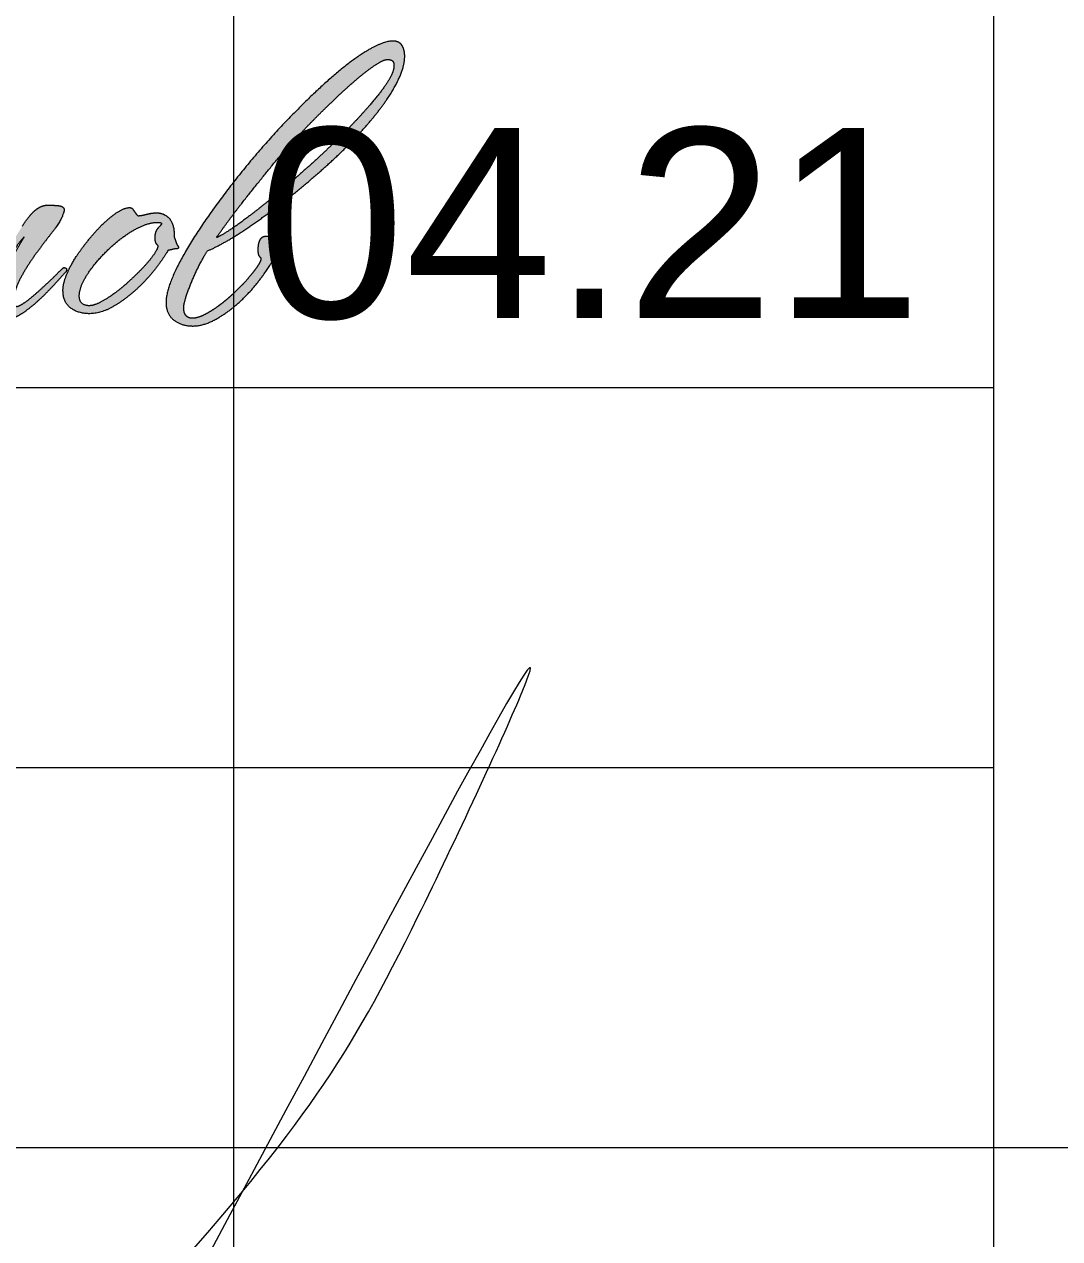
# Model space of a CAD drawing. Header units: metres. Extents: x 34 to 166, y -166 to -111.
# Drawn here: x 49.092 to 50.454, y -159.114 to -157.516 of the extents above; entities that cross this region are included whole.
import ezdxf

# ---------------------------------------------------------------- set-up
doc = ezdxf.new("R2010")
doc.units = ezdxf.units.M
doc.header["$MEASUREMENT"] = 0
doc.styles.add('GOST 2.304', font='CS_Gost2304.shx')

# ---------------------------------------------------------------- blocks, each defined once
blk = doc.blocks.new('*U216')
at = {"color": 7, "linetype": 'Continuous', "lineweight": 13}
for p, q in [((1.0128, -14.498), (1.0128, -19.998)), ((2.0128, -14.498), (2.0128, -19.998)), ((2.0128, -18.498), (14.0128, -18.498))]:
    blk.add_line(p, q, dxfattribs=at)
at = {"color": 7, "linetype": 'Continuous', "lineweight": 0}
for p, q in [((-4.4872, -17.498), (2.0128, -17.498)), ((-4.4872, -17.998), (2.0128, -17.998)), ((-4.4872, -18.498), (2.0128, -18.498))]:
    blk.add_line(p, q, dxfattribs=at)
blk = doc.blocks.new('*U36')
at = {"linetype": 'Continuous', "lineweight": 0}
h = blk.add_hatch(color=5, dxfattribs=at)
edge = h.paths.add_edge_path()
edge.add_spline(control_points=[(0.5578, -0.0108), (0.5606, -0.0104), (0.5629, -0.0098), (0.5653, -0.0092), (0.5665, -0.0092)], knot_values=[0, 0, 0, 0.5, 0.5, 1, 1, 1], degree=2, periodic=0)
edge.add_spline(control_points=[(0.5665, -0.0092), (0.5713, -0.0084), (0.5685, -0.0052), (0.5677, -0.0044), (0.5667, -0.0017), (0.5657, 0.0011), (0.5645, 0.0043)], knot_values=[0, 0, 0, 0.333333, 0.333333, 0.666667, 0.666667, 1, 1, 1], degree=2, periodic=0)
edge.add_spline(control_points=[(0.5645, 0.0043), (0.5645, 0.0051), (0.5647, 0.0057), (0.5649, 0.0063), (0.5649, 0.0071), (0.5649, 0.0127), (0.5625, 0.0159), (0.5602, 0.019), (0.5526, 0.019), (0.547, 0.019), (0.5448, 0.0149), (0.5427, 0.0107), (0.5427, 0.0039), (0.5427, -0.0013), (0.544, -0.003), (0.5454, -0.0048), (0.5462, -0.0056)], knot_values=[0, 0, 0, 0.125, 0.125, 0.25, 0.25, 0.375, 0.375, 0.5, 0.5, 0.625, 0.625, 0.75, 0.75, 0.875, 0.875, 1, 1, 1], degree=2, periodic=0)
edge.add_spline(control_points=[(0.5462, -0.0056), (0.5462, -0.0088), (0.5421, -0.015), (0.5379, -0.0211), (0.5313, -0.0287), (0.5247, -0.0363), (0.5164, -0.0442), (0.508, -0.0522), (0.4995, -0.0585), (0.4909, -0.0649), (0.4828, -0.0691), (0.4746, -0.0733), (0.4687, -0.0733), (0.4643, -0.0733), (0.4617, -0.0703), (0.4591, -0.0673), (0.4591, -0.0617), (0.4591, -0.057), (0.4623, -0.0474), (0.4655, -0.0379), (0.4698, -0.0279), (0.4742, -0.018), (0.4788, -0.0094), (0.4834, -0.0009), (0.4858, 0.0027)], knot_values=[0, 0, 0, 0.083333, 0.083333, 0.166667, 0.166667, 0.25, 0.25, 0.333333, 0.333333, 0.416667, 0.416667, 0.5, 0.5, 0.583333, 0.583333, 0.666667, 0.666667, 0.75, 0.75, 0.833333, 0.833333, 0.916667, 0.916667, 1, 1, 1], degree=2, periodic=0)
edge.add_spline(control_points=[(0.4858, 0.0027), (0.4973, 0.0075), (0.5134, 0.0172), (0.5295, 0.0269), (0.5476, 0.0401), (0.5657, 0.0532), (0.5852, 0.0689), (0.6047, 0.0846), (0.623, 0.1013), (0.6405, 0.1172), (0.656, 0.1339), (0.6715, 0.1506), (0.6831, 0.1663), (0.6946, 0.182), (0.7014, 0.1963), (0.7082, 0.2106), (0.7082, 0.2222)], knot_values=[0, 0, 0, 0.125, 0.125, 0.25, 0.25, 0.375, 0.375, 0.5, 0.5, 0.625, 0.625, 0.75, 0.75, 0.875, 0.875, 1, 1, 1], degree=2, periodic=0)
edge.add_spline(control_points=[(0.7082, 0.2222), (0.7082, 0.2301), (0.705, 0.2347), (0.7018, 0.2393), (0.695, 0.2393), (0.6843, 0.2393), (0.6674, 0.2293), (0.6505, 0.2194), (0.6306, 0.2025), (0.6107, 0.1856), (0.5886, 0.1633), (0.5665, 0.1411), (0.5452, 0.1166), (0.524, 0.0922), (0.5049, 0.0667), (0.4858, 0.0413), (0.471, 0.0182), (0.4563, -0.0049), (0.4478, -0.0239), (0.4392, -0.043), (0.4392, -0.0554), (0.4392, -0.0685), (0.4478, -0.0752), (0.4563, -0.082), (0.4691, -0.082), (0.4814, -0.082), (0.4945, -0.0748), (0.5076, -0.0677), (0.5198, -0.0569), (0.5319, -0.0462), (0.5419, -0.0337), (0.5518, -0.0211), (0.5578, -0.0108)], knot_values=[0, 0, 0, 0.0625, 0.0625, 0.125, 0.125, 0.1875, 0.1875, 0.25, 0.25, 0.3125, 0.3125, 0.375, 0.375, 0.4375, 0.4375, 0.5, 0.5, 0.5625, 0.5625, 0.625, 0.625, 0.6875, 0.6875, 0.75, 0.75, 0.8125, 0.8125, 0.875, 0.875, 0.9375, 0.9375, 1, 1, 1], degree=2, periodic=0)
edge = h.paths.add_edge_path(flags=16)
edge.add_spline(control_points=[(0.496, 0.0176), (0.5123, 0.0411), (0.531, 0.0645), (0.5497, 0.088), (0.5664, 0.1083), (0.5724, 0.1154), (0.5827, 0.1266), (0.5931, 0.1377), (0.605, 0.1499), (0.6169, 0.162), (0.6299, 0.1743), (0.6428, 0.1867), (0.6543, 0.1964), (0.6659, 0.2062), (0.675, 0.2123), (0.6842, 0.2185), (0.6889, 0.2185), (0.6925, 0.2185), (0.6943, 0.2171), (0.6961, 0.2157), (0.6961, 0.2113)], knot_values=[0, 0, 0, 0.1, 0.1, 0.2, 0.2, 0.3, 0.3, 0.4, 0.4, 0.5, 0.5, 0.6, 0.6, 0.7, 0.7, 0.8, 0.8, 0.9, 0.9, 1, 1, 1], degree=2, periodic=0)
edge.add_spline(control_points=[(0.6961, 0.2113), (0.6961, 0.2046), (0.6893, 0.1938), (0.6826, 0.1831), (0.671, 0.1696), (0.6595, 0.156), (0.6446, 0.1407), (0.6297, 0.1254), (0.613, 0.1099), (0.5954, 0.0936), (0.5777, 0.0784), (0.56, 0.0633), (0.5443, 0.0508), (0.5286, 0.0383), (0.5159, 0.0295), (0.5031, 0.0208), (0.496, 0.0176)], knot_values=[0, 0, 0, 0.125, 0.125, 0.25, 0.25, 0.375, 0.375, 0.5, 0.5, 0.625, 0.625, 0.75, 0.75, 0.875, 0.875, 1, 1, 1], degree=2, periodic=0)
h = blk.add_hatch(color=5, dxfattribs=at)
edge = h.paths.add_edge_path()
edge.add_line((0.1897, -0.0449), (0.1897, -0.0434))
edge.add_spline(control_points=[(0.1897, -0.0434), (0.1881, -0.039), (0.1855, -0.038), (0.1829, -0.037), (0.1801, -0.0374), (0.1718, -0.0378), (0.168, -0.0438), (0.1642, -0.0498), (0.1648, -0.0565), (0.1654, -0.0633), (0.1704, -0.0689), (0.1753, -0.0745), (0.1853, -0.0745), (0.1972, -0.0737), (0.2076, -0.0674), (0.2179, -0.0612), (0.2271, -0.0523), (0.2362, -0.0433), (0.2438, -0.0326), (0.2513, -0.0218), (0.2579, -0.0119), (0.2645, -0.0019), (0.2697, 0.0062), (0.2749, 0.0144), (0.2793, 0.0183)], knot_values=[0, 0, 0, 0.083333, 0.083333, 0.166667, 0.166667, 0.25, 0.25, 0.333333, 0.333333, 0.416667, 0.416667, 0.5, 0.5, 0.583333, 0.583333, 0.666667, 0.666667, 0.75, 0.75, 0.833333, 0.833333, 0.916667, 0.916667, 1, 1, 1], degree=2, periodic=0)
edge.add_spline(control_points=[(0.2793, 0.0183), (0.2781, 0.0164), (0.2729, 0.0076), (0.2677, -0.0011), (0.2623, -0.0127), (0.2569, -0.0242), (0.2529, -0.0371), (0.2489, -0.0501), (0.2497, -0.0608)], knot_values=[0, 0, 0, 0.25, 0.25, 0.5, 0.5, 0.75, 0.75, 1, 1, 1], degree=2, periodic=0)
edge.add_spline(control_points=[(0.2497, -0.0608), (0.2493, -0.0708), (0.2531, -0.0735), (0.2569, -0.0761), (0.2637, -0.0741), (0.2721, -0.0717), (0.2808, -0.0652), (0.2896, -0.0588), (0.2979, -0.0509), (0.3063, -0.0429), (0.3137, -0.0348), (0.321, -0.0266), (0.3266, -0.0206)], knot_values=[0, 0, 0, 0.166667, 0.166667, 0.333333, 0.333333, 0.5, 0.5, 0.666667, 0.666667, 0.833333, 0.833333, 1, 1, 1], degree=2, periodic=0)
edge.add_spline(control_points=[(0.3266, -0.0206), (0.3278, -0.0175), (0.3262, -0.0167), (0.3246, -0.0159), (0.3234, -0.0163)], knot_values=[0, 0, 0, 0.5, 0.5, 1, 1, 1], degree=2, periodic=0)
edge.add_spline(control_points=[(0.3234, -0.0163), (0.3206, -0.019), (0.3137, -0.0258), (0.3067, -0.0326), (0.2989, -0.0397), (0.2912, -0.0469), (0.2834, -0.0529), (0.2757, -0.0588), (0.2713, -0.06)], knot_values=[0, 0, 0, 0.25, 0.25, 0.5, 0.5, 0.75, 0.75, 1, 1, 1], degree=2, periodic=0)
edge.add_spline(control_points=[(0.2713, -0.06), (0.2657, -0.0592), (0.2669, -0.0549)], knot_values=[0, 0, 0, 1, 1, 1], degree=2, periodic=0)
edge.add_spline(control_points=[(0.2669, -0.0549), (0.2681, -0.0405), (0.2761, -0.0262), (0.284, -0.0119), (0.2938, 0.0012), (0.3035, 0.0144), (0.3121, 0.0253), (0.3206, 0.0363), (0.323, 0.0438), (0.3254, 0.0498), (0.3234, 0.0516), (0.3214, 0.0534), (0.3174, 0.0538), (0.3119, 0.0542), (0.3075, 0.0544), (0.3031, 0.0546), (0.2985, 0.0528), (0.294, 0.051), (0.2888, 0.0458), (0.2836, 0.0406), (0.2773, 0.0307)], knot_values=[0, 0, 0, 0.1, 0.1, 0.2, 0.2, 0.3, 0.3, 0.4, 0.4, 0.5, 0.5, 0.6, 0.6, 0.7, 0.7, 0.8, 0.8, 0.9, 0.9, 1, 1, 1], degree=2, periodic=0)
edge.add_spline(control_points=[(0.2773, 0.0307), (0.2677, 0.0156), (0.2575, -0.0007), (0.2474, -0.0171), (0.2374, -0.0308), (0.2275, -0.0445), (0.2175, -0.0533), (0.2076, -0.062), (0.1976, -0.0624), (0.1932, -0.0624), (0.1905, -0.0592), (0.1877, -0.0561), (0.1897, -0.0449)], knot_values=[0, 0, 0, 0.166667, 0.166667, 0.333333, 0.333333, 0.5, 0.5, 0.666667, 0.666667, 0.833333, 0.833333, 1, 1, 1], degree=2, periodic=0)
h = blk.add_hatch(color=5, dxfattribs=at)
edge = h.paths.add_edge_path()
edge.add_line((0.4483, 0.0185), (0.4483, 0.0209))
edge.add_spline(control_points=[(0.4483, 0.0209), (0.4483, 0.034), (0.4423, 0.0398), (0.4364, 0.0456), (0.4288, 0.0456), (0.4236, 0.0456), (0.4173, 0.044), (0.4109, 0.0424), (0.4081, 0.0424), (0.4069, 0.0424), (0.4059, 0.0438), (0.4049, 0.0452), (0.4037, 0.0469), (0.4025, 0.0487), (0.4014, 0.0501), (0.4002, 0.0515), (0.3982, 0.0515), (0.3926, 0.0515), (0.385, 0.0467), (0.3775, 0.042), (0.3691, 0.034), (0.3608, 0.0261), (0.3526, 0.0161), (0.3445, 0.0062), (0.3377, -0.0041), (0.3309, -0.0145), (0.327, -0.0244), (0.323, -0.0343), (0.323, -0.0419), (0.323, -0.055), (0.3315, -0.0616), (0.3401, -0.0681), (0.3528, -0.0681), (0.3651, -0.0681), (0.3783, -0.0608), (0.3914, -0.0534), (0.4035, -0.0427), (0.4157, -0.032), (0.4256, -0.0194), (0.4356, -0.0069), (0.4415, 0.0034)], knot_values=[0, 0, 0, 0.05, 0.05, 0.1, 0.1, 0.15, 0.15, 0.2, 0.2, 0.25, 0.25, 0.3, 0.3, 0.35, 0.35, 0.4, 0.4, 0.45, 0.45, 0.5, 0.5, 0.55, 0.55, 0.6, 0.6, 0.65, 0.65, 0.7, 0.7, 0.75, 0.75, 0.8, 0.8, 0.85, 0.85, 0.9, 0.9, 0.95, 0.95, 1, 1, 1], degree=2, periodic=0)
edge.add_spline(control_points=[(0.4415, 0.0034), (0.4443, 0.0038), (0.4467, 0.0044), (0.4491, 0.005), (0.4503, 0.005), (0.4551, 0.005), (0.4523, 0.0086)], knot_values=[0, 0, 0, 0.333333, 0.333333, 0.666667, 0.666667, 1, 1, 1], degree=2, periodic=0)
edge.add_spline(control_points=[(0.4523, 0.0086), (0.4515, 0.0094), (0.4505, 0.0124), (0.4495, 0.0153), (0.4483, 0.0185)], knot_values=[0, 0, 0, 0.5, 0.5, 1, 1, 1], degree=2, periodic=0)
edge = h.paths.add_edge_path(flags=16)
edge.add_spline(control_points=[(0.4301, 0.0086), (0.4301, 0.0055), (0.4259, -0.0007), (0.4217, -0.0069), (0.4148, -0.0145), (0.4078, -0.022), (0.3992, -0.03), (0.3907, -0.038), (0.3821, -0.0444), (0.3736, -0.0507), (0.3658, -0.0549), (0.3581, -0.0591), (0.3525, -0.0591), (0.3414, -0.0591), (0.3414, -0.0479), (0.3414, -0.0416), (0.3455, -0.0328), (0.3497, -0.024), (0.3569, -0.0149), (0.364, -0.0057), (0.3732, 0.0033), (0.3823, 0.0122), (0.3921, 0.0192), (0.4018, 0.0262), (0.4118, 0.0306), (0.4217, 0.0349), (0.4301, 0.0349), (0.4341, 0.0349), (0.4341, 0.0333)], knot_values=[0, 0, 0, 0.071429, 0.071429, 0.142857, 0.142857, 0.214286, 0.214286, 0.285714, 0.285714, 0.357143, 0.357143, 0.428571, 0.428571, 0.5, 0.5, 0.571429, 0.571429, 0.642857, 0.642857, 0.714286, 0.714286, 0.785714, 0.785714, 0.857143, 0.857143, 0.928571, 0.928571, 1, 1, 1], degree=2, periodic=0)
edge.add_spline(control_points=[(0.4341, 0.0333), (0.4341, 0.0325), (0.4303, 0.0286), (0.4265, 0.0246), (0.4265, 0.0178), (0.4265, 0.0126), (0.4279, 0.011), (0.4293, 0.0094), (0.4301, 0.0086)], knot_values=[0, 0, 0, 0.25, 0.25, 0.5, 0.5, 0.75, 0.75, 1, 1, 1], degree=2, periodic=0)
at = {"color": 5, "linetype": 'Continuous', "lineweight": 0, "flags": 128}
blk.add_lwpolyline([(0.4483, 0.0209), (0.4483, 0.0185)], dxfattribs=at)
at = {"color": 5, "linetype": 'Continuous', "lineweight": 0}
for points, knots in [([(0.7082, 0.2222), (0.7082, 0.2106), (0.7014, 0.1963), (0.6946, 0.182), (0.6831, 0.1663), (0.6715, 0.1506), (0.656, 0.1339), (0.6405, 0.1172), (0.623, 0.1013), (0.6047, 0.0846), (0.5852, 0.0689), (0.5657, 0.0532), (0.5476, 0.0401), (0.5295, 0.0269), (0.5134, 0.0172), (0.4973, 0.0075), (0.4858, 0.0027), (0.4834, -0.0009), (0.4788, -0.0094), (0.4742, -0.018), (0.4698, -0.0279), (0.4655, -0.0379), (0.4623, -0.0474), (0.4591, -0.057), (0.4591, -0.0617), (0.4591, -0.0673), (0.4617, -0.0703), (0.4643, -0.0733), (0.4687, -0.0733), (0.4746, -0.0733), (0.4828, -0.0691), (0.4909, -0.0649), (0.4995, -0.0585), (0.508, -0.0522), (0.5164, -0.0442), (0.5247, -0.0363), (0.5313, -0.0287), (0.5379, -0.0211), (0.5421, -0.015), (0.5462, -0.0088), (0.5462, -0.0056), (0.5454, -0.0048), (0.544, -0.003), (0.5427, -0.0013), (0.5427, 0.0039), (0.5427, 0.0107), (0.5448, 0.0149), (0.547, 0.019), (0.5526, 0.019), (0.5602, 0.019), (0.5625, 0.0159), (0.5649, 0.0127), (0.5649, 0.0071), (0.5649, 0.0063), (0.5647, 0.0057), (0.5645, 0.0051), (0.5645, 0.0043), (0.5657, 0.0011), (0.5667, -0.0017), (0.5677, -0.0044), (0.5685, -0.0052), (0.5713, -0.0084), (0.5665, -0.0092), (0.5653, -0.0092), (0.5629, -0.0098), (0.5606, -0.0104), (0.5578, -0.0108), (0.5518, -0.0211), (0.5419, -0.0337), (0.5319, -0.0462), (0.5198, -0.0569), (0.5076, -0.0677), (0.4945, -0.0748), (0.4814, -0.082), (0.4691, -0.082), (0.4563, -0.082), (0.4478, -0.0752), (0.4392, -0.0685), (0.4392, -0.0554), (0.4392, -0.043), (0.4478, -0.0239), (0.4563, -0.0049), (0.471, 0.0182), (0.4858, 0.0413), (0.5049, 0.0667), (0.524, 0.0922), (0.5452, 0.1166), (0.5665, 0.1411), (0.5886, 0.1633), (0.6107, 0.1856), (0.6306, 0.2025), (0.6505, 0.2194), (0.6674, 0.2293), (0.6843, 0.2393), (0.695, 0.2393), (0.7018, 0.2393), (0.705, 0.2347), (0.7082, 0.2301), (0.7082, 0.2222)], [0, 0, 0, 0.020408, 0.020408, 0.040816, 0.040816, 0.061224, 0.061224, 0.081633, 0.081633, 0.102041, 0.102041, 0.122449, 0.122449, 0.142857, 0.142857, 0.163265, 0.163265, 0.183673, 0.183673, 0.204082, 0.204082, 0.22449, 0.22449, 0.244898, 0.244898, 0.265306, 0.265306, 0.285714, 0.285714, 0.306122, 0.306122, 0.326531, 0.326531, 0.346939, 0.346939, 0.367347, 0.367347, 0.387755, 0.387755, 0.408163, 0.408163, 0.428571, 0.428571, 0.44898, 0.44898, 0.469388, 0.469388, 0.489796, 0.489796, 0.510204, 0.510204, 0.530612, 0.530612, 0.55102, 0.55102, 0.571429, 0.571429, 0.591837, 0.591837, 0.612245, 0.612245, 0.632653, 0.632653, 0.653061, 0.653061, 0.673469, 0.673469, 0.693878, 0.693878, 0.714286, 0.714286, 0.734694, 0.734694, 0.755102, 0.755102, 0.77551, 0.77551, 0.795918, 0.795918, 0.816327, 0.816327, 0.836735, 0.836735, 0.857143, 0.857143, 0.877551, 0.877551, 0.897959, 0.897959, 0.918367, 0.918367, 0.938776, 0.938776, 0.959184, 0.959184, 0.979592, 0.979592, 1, 1, 1]), ([(0.6961, 0.2113), (0.6961, 0.2157), (0.6943, 0.2171), (0.6925, 0.2185), (0.6889, 0.2185), (0.6842, 0.2185), (0.675, 0.2123), (0.6659, 0.2062), (0.6543, 0.1964), (0.6428, 0.1867), (0.6299, 0.1743), (0.6169, 0.162), (0.605, 0.1499), (0.5931, 0.1377), (0.5827, 0.1266), (0.5724, 0.1154), (0.5664, 0.1083), (0.5497, 0.088), (0.531, 0.0645), (0.5123, 0.0411), (0.496, 0.0176), (0.5031, 0.0208), (0.5159, 0.0295), (0.5286, 0.0383), (0.5443, 0.0508), (0.56, 0.0633), (0.5777, 0.0784), (0.5954, 0.0936), (0.613, 0.1099), (0.6297, 0.1254), (0.6446, 0.1407), (0.6595, 0.156), (0.671, 0.1696), (0.6826, 0.1831), (0.6893, 0.1938), (0.6961, 0.2046), (0.6961, 0.2113)], [0, 0, 0, 0.055556, 0.055556, 0.111111, 0.111111, 0.166667, 0.166667, 0.222222, 0.222222, 0.277778, 0.277778, 0.333333, 0.333333, 0.388889, 0.388889, 0.444444, 0.444444, 0.5, 0.5, 0.555556, 0.555556, 0.611111, 0.611111, 0.666667, 0.666667, 0.722222, 0.722222, 0.777778, 0.777778, 0.833333, 0.833333, 0.888889, 0.888889, 0.944444, 0.944444, 1, 1, 1]), ([(0.2773, 0.0307), (0.2836, 0.0406), (0.2888, 0.0458), (0.294, 0.051), (0.2985, 0.0528), (0.3031, 0.0546), (0.3075, 0.0544), (0.3119, 0.0542), (0.3174, 0.0538), (0.3214, 0.0534), (0.3234, 0.0516), (0.3254, 0.0498), (0.323, 0.0438), (0.3206, 0.0363), (0.3121, 0.0253), (0.3035, 0.0144), (0.2938, 0.0012), (0.284, -0.0119), (0.2761, -0.0262), (0.2681, -0.0405), (0.2669, -0.0549), (0.2657, -0.0592), (0.2713, -0.06), (0.2757, -0.0588), (0.2834, -0.0529), (0.2912, -0.0469), (0.2989, -0.0397), (0.3067, -0.0326), (0.3137, -0.0258), (0.3206, -0.019), (0.3234, -0.0163), (0.3246, -0.0159), (0.3262, -0.0167), (0.3278, -0.0175), (0.3266, -0.0206), (0.321, -0.0266), (0.3137, -0.0348), (0.3063, -0.0429), (0.2979, -0.0509), (0.2896, -0.0588), (0.2808, -0.0652), (0.2721, -0.0717), (0.2637, -0.0741), (0.2569, -0.0761), (0.2531, -0.0735), (0.2493, -0.0708), (0.2497, -0.0608), (0.2489, -0.0501), (0.2529, -0.0371), (0.2569, -0.0242), (0.2623, -0.0127), (0.2677, -0.0011), (0.2729, 0.0076), (0.2781, 0.0164), (0.2793, 0.0183), (0.2749, 0.0144), (0.2697, 0.0062), (0.2645, -0.0019), (0.2579, -0.0119), (0.2513, -0.0218), (0.2438, -0.0326), (0.2362, -0.0433), (0.2271, -0.0523), (0.2179, -0.0612), (0.2076, -0.0674), (0.1972, -0.0737), (0.1853, -0.0745), (0.1753, -0.0745), (0.1704, -0.0689), (0.1654, -0.0633), (0.1648, -0.0565), (0.1642, -0.0498), (0.168, -0.0438), (0.1718, -0.0378), (0.1801, -0.0374), (0.1829, -0.037), (0.1855, -0.038), (0.1881, -0.039), (0.1897, -0.0434)], [0, 0, 0, 0.025641, 0.025641, 0.051282, 0.051282, 0.076923, 0.076923, 0.102564, 0.102564, 0.128205, 0.128205, 0.153846, 0.153846, 0.179487, 0.179487, 0.205128, 0.205128, 0.230769, 0.230769, 0.25641, 0.25641, 0.282051, 0.282051, 0.307692, 0.307692, 0.333333, 0.333333, 0.358974, 0.358974, 0.384615, 0.384615, 0.410256, 0.410256, 0.435897, 0.435897, 0.461538, 0.461538, 0.487179, 0.487179, 0.512821, 0.512821, 0.538462, 0.538462, 0.564103, 0.564103, 0.589744, 0.589744, 0.615385, 0.615385, 0.641026, 0.641026, 0.666667, 0.666667, 0.692308, 0.692308, 0.717949, 0.717949, 0.74359, 0.74359, 0.769231, 0.769231, 0.794872, 0.794872, 0.820513, 0.820513, 0.846154, 0.846154, 0.871795, 0.871795, 0.897436, 0.897436, 0.923077, 0.923077, 0.948718, 0.948718, 0.974359, 0.974359, 1, 1, 1]), ([(0.4523, 0.0086), (0.4551, 0.005), (0.4503, 0.005), (0.4491, 0.005), (0.4467, 0.0044), (0.4443, 0.0038), (0.4415, 0.0034), (0.4356, -0.0069), (0.4256, -0.0194), (0.4157, -0.032), (0.4035, -0.0427), (0.3914, -0.0534), (0.3783, -0.0608), (0.3651, -0.0681), (0.3528, -0.0681), (0.3401, -0.0681), (0.3315, -0.0616), (0.323, -0.055), (0.323, -0.0419), (0.323, -0.0343), (0.327, -0.0244), (0.3309, -0.0145), (0.3377, -0.0041), (0.3445, 0.0062), (0.3526, 0.0161), (0.3608, 0.0261), (0.3691, 0.034), (0.3775, 0.042), (0.385, 0.0467), (0.3926, 0.0515), (0.3982, 0.0515), (0.4002, 0.0515), (0.4014, 0.0501), (0.4025, 0.0487), (0.4037, 0.0469), (0.4049, 0.0452), (0.4059, 0.0438), (0.4069, 0.0424), (0.4081, 0.0424), (0.4109, 0.0424), (0.4173, 0.044), (0.4236, 0.0456), (0.4288, 0.0456), (0.4364, 0.0456), (0.4423, 0.0398), (0.4483, 0.034), (0.4483, 0.0209)], [0, 0, 0, 0.043478, 0.043478, 0.086957, 0.086957, 0.130435, 0.130435, 0.173913, 0.173913, 0.217391, 0.217391, 0.26087, 0.26087, 0.304348, 0.304348, 0.347826, 0.347826, 0.391304, 0.391304, 0.434783, 0.434783, 0.478261, 0.478261, 0.521739, 0.521739, 0.565217, 0.565217, 0.608696, 0.608696, 0.652174, 0.652174, 0.695652, 0.695652, 0.73913, 0.73913, 0.782609, 0.782609, 0.826087, 0.826087, 0.869565, 0.869565, 0.913043, 0.913043, 0.956522, 0.956522, 1, 1, 1]), ([(0.4341, 0.0333), (0.4341, 0.0349), (0.4301, 0.0349), (0.4217, 0.0349), (0.4118, 0.0306), (0.4018, 0.0262), (0.3921, 0.0192), (0.3823, 0.0122), (0.3732, 0.0033), (0.364, -0.0057), (0.3569, -0.0149), (0.3497, -0.024), (0.3455, -0.0328), (0.3414, -0.0416), (0.3414, -0.0479), (0.3414, -0.0591), (0.3525, -0.0591), (0.3581, -0.0591), (0.3658, -0.0549), (0.3736, -0.0507), (0.3821, -0.0444), (0.3907, -0.038), (0.3992, -0.03), (0.4078, -0.022), (0.4148, -0.0145), (0.4217, -0.0069), (0.4259, -0.0007), (0.4301, 0.0055), (0.4301, 0.0086), (0.4293, 0.0094), (0.4279, 0.011), (0.4265, 0.0126), (0.4265, 0.0178), (0.4265, 0.0246), (0.4303, 0.0286), (0.4341, 0.0325), (0.4341, 0.0333)], [0, 0, 0, 0.055556, 0.055556, 0.111111, 0.111111, 0.166667, 0.166667, 0.222222, 0.222222, 0.277778, 0.277778, 0.333333, 0.333333, 0.388889, 0.388889, 0.444444, 0.444444, 0.5, 0.5, 0.555556, 0.555556, 0.611111, 0.611111, 0.666667, 0.666667, 0.722222, 0.722222, 0.777778, 0.777778, 0.833333, 0.833333, 0.888889, 0.888889, 0.944444, 0.944444, 1, 1, 1]), ([(0.4483, 0.0185), (0.4495, 0.0153), (0.4505, 0.0124), (0.4515, 0.0094), (0.4523, 0.0086)], [0, 0, 0, 0.5, 0.5, 1, 1, 1])]:
    blk.add_open_spline(points, degree=2, knots=knots, dxfattribs=at)

msp = doc.modelspace()

# ---------------------------------------------------------------- linework, layer by layer
at = {"color": 5, "linetype": 'Continuous', "lineweight": 0}
msp.add_spline([(47.87726122, -159.49465404), (47.97992663, -159.25983622), (48.00510998, -159.16585066), (48.00510998, -159.11264675), (47.97388265, -159.08141941), (47.92460238, -159.08141941), (47.84725611, -159.1260753), (47.79250358, -159.19586362), (47.77805191, -159.23625196), (47.77805191, -159.30486857), (47.79509941, -159.36849067), (47.83793629, -159.42918831), (47.88719825, -159.45762972), (47.95396086, -159.46877284), (48.02201302, -159.45053832), (48.08048913, -159.42394219), (48.12059617, -159.39294241), (48.19195995, -159.26933673), (48.25815386, -159.13327322), (48.31187933, -159.02284545), (48.36810876, -158.92545321), (48.40532223, -158.8732923), (48.42268629, -158.86863961), (48.42937978, -158.89362005), (48.41836773, -158.93471755), (48.3858949, -158.97955776), (48.19466791, -159.34798838), (48.13389991, -159.45324164), (48.0883856, -159.47951934), (48.0762122, -159.4584344), (48.07055888, -159.4373359), (48.06306676, -159.36186522), (48.09619041, -159.23824608), (48.19103249, -159.031553), (48.28929465, -158.86135794), (48.19224094, -159.05867076), (48.25538336, -159.00307766), (48.12661114, -159.22611768), (48.22736151, -159.09559352), (48.30153252, -159.05277087), (48.35777837, -159.0678419), (48.38457698, -159.12797045), (48.39248734, -159.22489095), (48.32170822, -159.44771094), (48.23394099, -159.51199973), (48.16938199, -159.538933), (48.07017701, -159.5426851), (48.00139852, -159.513524), (47.98888365, -159.49184761), (47.98132736, -159.441233), (47.99509526, -159.38985052), (48.07081076, -159.36226624), (48.22371312, -159.22529286), (48.10821931, -159.45252134), (48.16767756, -159.41819311), (48.32191489, -159.26395578), (48.33403395, -159.21872684), (48.20886662, -159.43552301), (48.34183196, -159.33453746), (48.41018914, -159.21162774), (48.29283441, -159.44465557), (48.45470147, -159.3170583), (48.51315918, -159.21162774), (48.38995319, -159.42920561), (48.55606408, -159.3231987), (48.62254234, -159.21162774), (48.51274854, -159.43147861), (48.68262116, -159.29498378), (48.73013227, -159.21162774), (48.62851575, -159.42827845), (48.82610728, -159.236237), (48.83097749, -159.22402128), (48.73250925, -159.4163297), (48.97666775, -159.18936883), (48.97933297, -159.1794221), (48.85524917, -159.41988356), (49.07431952, -159.18927673), (49.07431952, -159.16033166), (48.96511063, -159.40816857), (49.26536546, -159.18331203), (49.60942424, -158.6902348), (49.74437923, -158.39971444), (48.76687925, -160.09279406), (48.94999181, -159.66081343), (49.17472691, -159.37022158), (49.32786896, -159.21707953), (49.27225149, -159.31341182), (49.0021862, -159.34578161), (49.44488535, -159.30321764)], degree=3, dxfattribs=at)

# ---------------------------------------------------------------- block references
at = {"color": 7, "linetype": 'Continuous', "lineweight": 13}
msp.add_blockref('*U216', (48.35389708, -140.49590205), dxfattribs=at)
at = {"color": 5, "linetype": 'Continuous', "lineweight": 0, "xscale": 1.166982693817973, "yscale": 1.166982693817973, "zscale": 1.166982693817973}
msp.add_blockref('*U36', (48.76552536, -157.81736243), dxfattribs=at)

# ---------------------------------------------------------------- texts
at = {"color": 7, "linetype": 'Continuous', "lineweight": 30, "insert": (49.39802564, -157.6526172), "char_height": 0.25, "attachment_point": 1, "line_spacing_factor": 0.72, "style": 'GOST 2.304'}
msp.add_mtext('\\fArial|b0|i0|c204204|p39;04.21', dxfattribs=at)

doc.saveas('drawing.dxf')
